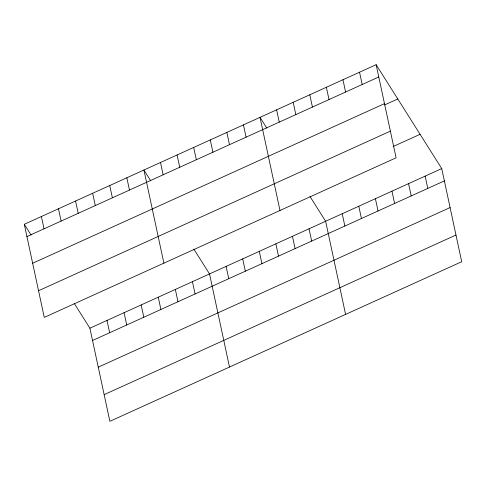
<?xml version="1.0" encoding="UTF-8"?>
<svg xmlns="http://www.w3.org/2000/svg" width="486" height="486" viewBox="0 0 486 486"><rect width="100%" height="100%" fill="white"/><g stroke="black" fill="none" stroke-linecap="round" stroke-linejoin="round"><path stroke-width="0.73" d="M376.134 64.687L396.096 157.804L44.262 317.407L24.3 224.283L376.134 64.687L441.738 168.593L461.7 261.717L109.866 421.313L89.904 328.196L74.267 303.428M26.937 236.579L378.77 76.982M32.653 263.248L384.487 103.652M384.651 104.933L397.785 98.974M38.546 290.731L390.38 131.135M393.138 146.529L420.086 134.306M89.904 328.196L441.738 168.593M92.54 340.492L444.374 180.889M98.257 367.161L450.091 207.565M104.15 394.644L455.983 235.042M266.844 128.146L260.028 117.351L279.991 210.474M309.995 196.496L325.632 221.264L345.595 314.387M150.739 180.816L143.923 170.021L163.885 263.139M193.89 249.166L209.527 273.928L229.489 367.052M24.3 224.283L31.116 235.078M425.153 176.12L427.783 188.416M408.562 183.641L411.199 195.937M391.977 191.168L394.614 203.464M359.549 72.207L362.185 84.503M375.392 198.689L378.029 210.985M342.958 79.734L345.595 92.03M358.802 206.216L361.438 218.512M326.373 87.255L329.01 99.551M342.217 213.737L344.853 226.033M309.789 94.782L312.425 107.078M293.204 102.303L295.834 114.599M309.047 228.785L311.678 241.08M276.613 109.83L279.25 122.126M292.457 236.311L295.093 248.607M275.872 243.832L278.508 256.128M243.443 124.878L246.08 137.174M259.287 251.359L261.924 263.655M226.853 132.399L229.489 144.694M242.696 258.88L245.333 271.176M210.268 139.925L212.904 152.221M226.112 266.407L228.748 278.703M193.683 147.446L196.32 159.742M177.098 154.973L179.735 167.269M192.438 281.68L195.074 293.975M160.508 162.494L163.144 174.79M175.349 289.437L177.985 301.727M158.26 297.189L160.896 309.479M126.834 177.773L129.47 190.069M141.171 304.941L143.807 317.23M109.745 185.524L112.381 197.82M124.082 312.692L126.718 324.982M92.656 193.276L95.292 205.572M106.993 320.444L109.629 332.734M75.567 201.028L78.203 213.324M58.478 208.78L61.114 221.075M41.389 216.531L44.026 228.827"/></g></svg>
